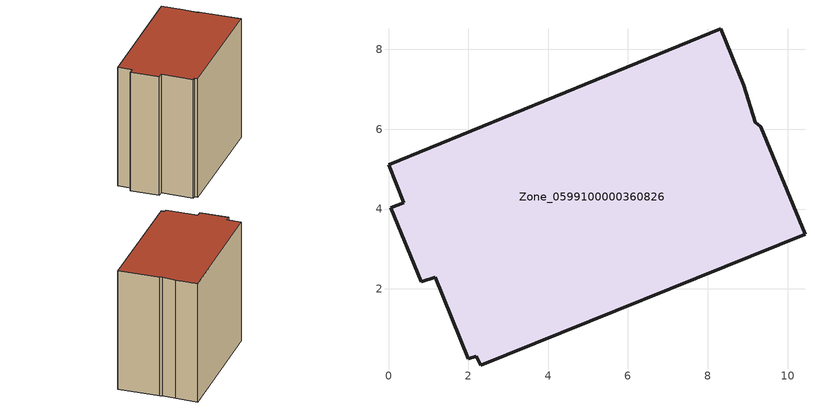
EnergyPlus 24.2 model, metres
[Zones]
Zone_0599100000360826
 floor ground (C_G): 0.06,4.03 0.39,4.16 0,5.1 8.32,8.51 8.9,7.11 9.18,6.17 9.32,6.07 10.44,3.37 2.31,0.09 2.2,0.31 1.99,0.25 1.17,2.29 0.83,2.18 z0
 wall outside (C_F): 0.39,4.16 0.06,4.03 0.83,2.18 1.17,2.29 1.99,0.25 2.2,0.31 2.31,0.09 10.44,3.37 9.32,6.07 9.18,6.17 8.9,7.11 8.32,8.51 0,5.1 0.39,4.16 z0:8.88
 roof outside (C_R): 2.31,0.09 10.44,3.37 9.32,6.07 9.18,6.17 8.9,7.11 8.32,8.51 0,5.1 0.39,4.16 0.06,4.03 0.83,2.18 1.17,2.29 1.99,0.25 2.2,0.31 z8.88
[BUILDING]
Pand.0599100000360826: North Axis=0; Terrain=City; Loads Convergence Tolerance Value=0.04; Temperature Convergence Tolerance Value=0.4; Solar Distribution=FullExterior; Maximum Number of Warmup Days=25; Minimum Number of Warmup Days=1
[Site:Location]
Rotterdam.The.Hague.AP_ZH_NLD Design_Conditions: Latitude=51.96; Longitude=4.45; Time Zone=1; Elevation=-4.5
[SITE:GROUNDTEMPERATURE:BUILDINGSURFACE]
18, 18, 18, 18, 18, 18, 18, 18, 18, 18, 18, 18
[MATERIAL] Thermal Absorptance=0.9; Solar Absorptance=0.7; Visible Absorptance=0.7
Name | Roughness | Thickness | Conductivity | Density | Specific Heat
G.TI.1992-2005 | MediumSmooth | 0.15 | 0.06 | 540 | 1210
F.TI.1992-2005 | Rough | 0.3 | 0.12 | 1920 | 840
R.TI.1992-2005 | MediumRough | 0.2 | 0.08 | 1500 | 1000
[CONSTRUCTION]
C_G: G.TI.1992-2005
C_F: F.TI.1992-2005
C_R: R.TI.1992-2005
[ZONE]
Zone_0599100000360826: Type=1; Multiplier=1; Ceiling Height=Autocalculate; Volume=Autocalculate; Floor Area=autocalculate; Part of Total Floor Area=Yes
[ZONEINFILTRATION:DESIGNFLOWRATE]
Infil_Zone_0599100000360826: Zone or ZoneList or Space or SpaceList=Zone_0599100000360826; Schedule=AlwaysOn; Design Flow Rate Calculation Method=Flow/Area; Flow Rate per Floor Area=0.0015; Constant Term Coefficient=1; Temperature Term Coefficient=0; Velocity Term Coefficient=0; Velocity Squared Term Coefficient=0
[HVACTEMPLATE:ZONE:IDEALLOADSAIRSYSTEM]
Zone_0599100000360826: Maximum Heating Supply Air Temperature=50; Minimum Cooling Supply Air Temperature=13; Maximum Heating Supply Air Humidity Ratio=0.0156; Minimum Cooling Supply Air Humidity Ratio=0.0077; Heating Limit=NoLimit; Cooling Limit=NoLimit; Dehumidification Control Type=ConstantSensibleHeatRatio; Cooling Sensible Heat Ratio=0.7; Dehumidification Setpoint=60; Humidification Control Type=None; Humidification Setpoint=30; Outdoor Air Method=None; Outdoor Air Flow Rate per Person=0.00944; Outdoor Air Flow Rate per Zone Floor Area=0; Outdoor Air Flow Rate per Zone=0; Demand Controlled Ventilation Type=None; Outdoor Air Economizer Type=NoEconomizer; Heat Recovery Type=None; Sensible Heat Recovery Effectiveness=0.7; Latent Heat Recovery Effectiveness=0.65
[ZONECONTROL:THERMOSTAT]
ThermostatControl_Zone_0599100000360826: Zone or ZoneList=Zone_0599100000360826; Control Type Schedule=DualSetpointControlType; Control 1=Thermostat_Zone_0599100000360826; Temperature Difference Between Cutout And Setpoint=0
[THERMOSTATSETPOINT:DUALSETPOINT]
Thermostat_Zone_0599100000360826: Heating Setpoint Temperature Schedule=HeatingSetpoint_Zone_0599100000360826; Cooling Setpoint Temperature Schedule=CoolingSetpoint_Zone_0599100000360826
[SCHEDULE:COMPACT]
HeatingSetpoint_Zone_0599100000360826: Through: 12/31, For: AllDays, Until: 24:00, 21
CoolingSetpoint_Zone_0599100000360826: Through: 12/31, For: AllDays, Until: 24:00, 24
DualSetpointControlType: Through: 12/31, For: AllDays, Until: 24:00, 4
AlwaysOn: Through: 12/31, For: AllDays, Until: 24:00, 1
